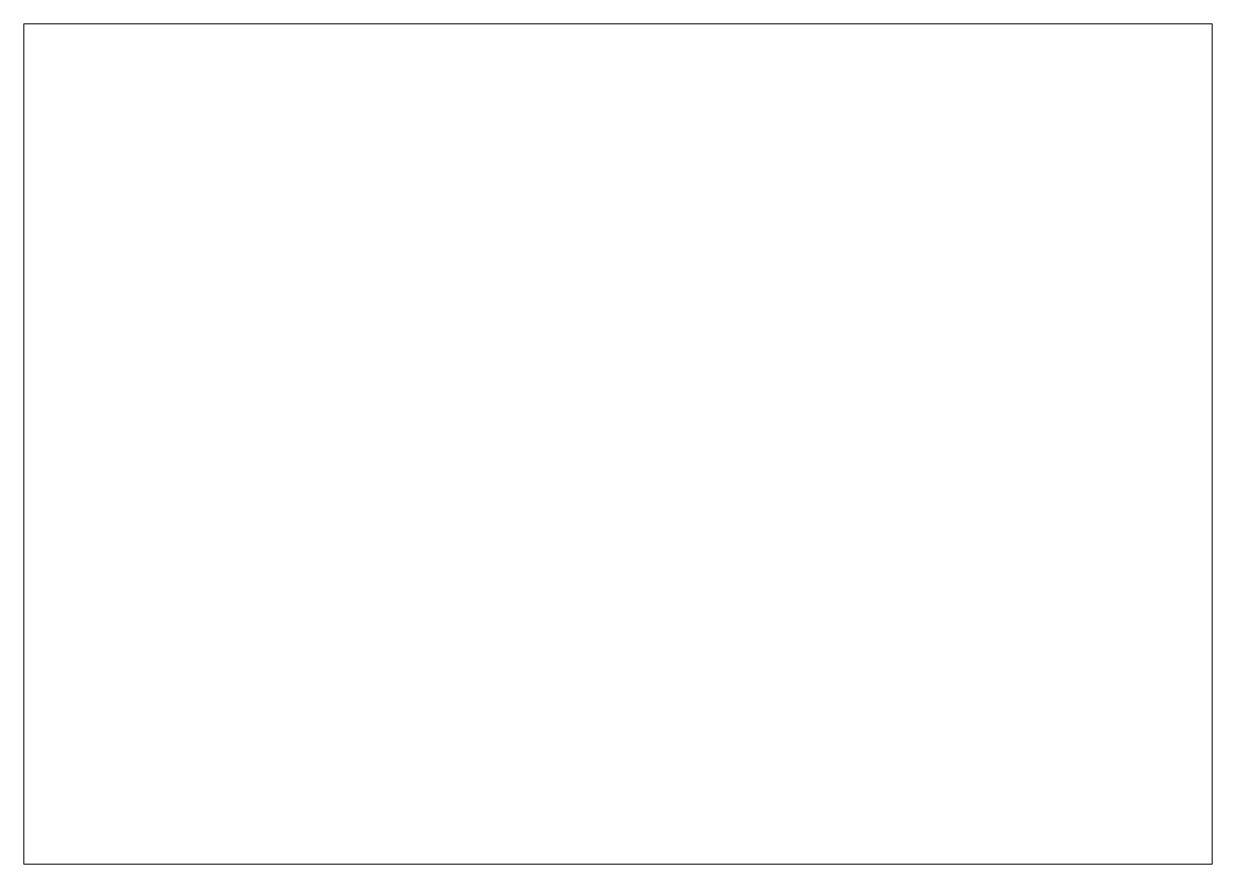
# Paper-space layout 'HDM_20' of a CAD drawing. Header units: millimetres. Extents: x 0 to 420, y 0 to 297.
# The model-space entities are those that its viewports show. They can reach past a viewport. Long polylines and large blocks are cut down to what shows.
import ezdxf

# ---------------------------------------------------------------- set-up
doc = ezdxf.new("R2010")
doc.units = ezdxf.units.MM
doc.layers.add('0-图框图名', color=2, linetype='Continuous')
doc.layers.add('AA_填充算量层', color=7, linetype='Continuous')

msp = doc.modelspace()

# ---------------------------------------------------------------- hatches: boundary and pattern name
at = {"layer": 'AA_填充算量层', "true_color": 0x6464ff}
h = msp.add_hatch(dxfattribs=at)
h.set_pattern_fill('ANSI31', color=171, scale=0.8)
h.paths.add_polyline_path([(165.5125, -8564.364), (165.6147, -8564.29), (166.091, -8564.29), (166.2271, -8564.475), (165.3593, -8564.475)])
h = msp.add_hatch(dxfattribs=at)
h.set_pattern_fill('ANSI31', color=171, scale=0.8)
h.paths.add_polyline_path([(165.6204, -8564.2859), (165.9254, -8564.065), (166.091, -8564.29), (165.6147, -8564.29)])
h = msp.add_hatch(dxfattribs=at)
h.set_pattern_fill('ANSI31', color=171, scale=0.8)
h.paths.add_polyline_path([(176.507, -8564.475), (176.7783, -8564.29), (176.9994, -8564.29), (176.913, -8564.475)])

psp = doc.layouts.new('HDM_20')

# ---------------------------------------------------------------- viewports
at = {"layer": '0-图框图名'}
psp.add_viewport(center=(210, 148.5), size=(420, 297), view_center_point=(210, -8613), view_height=297, dxfattribs=at)

doc.saveas('drawing.dxf')
